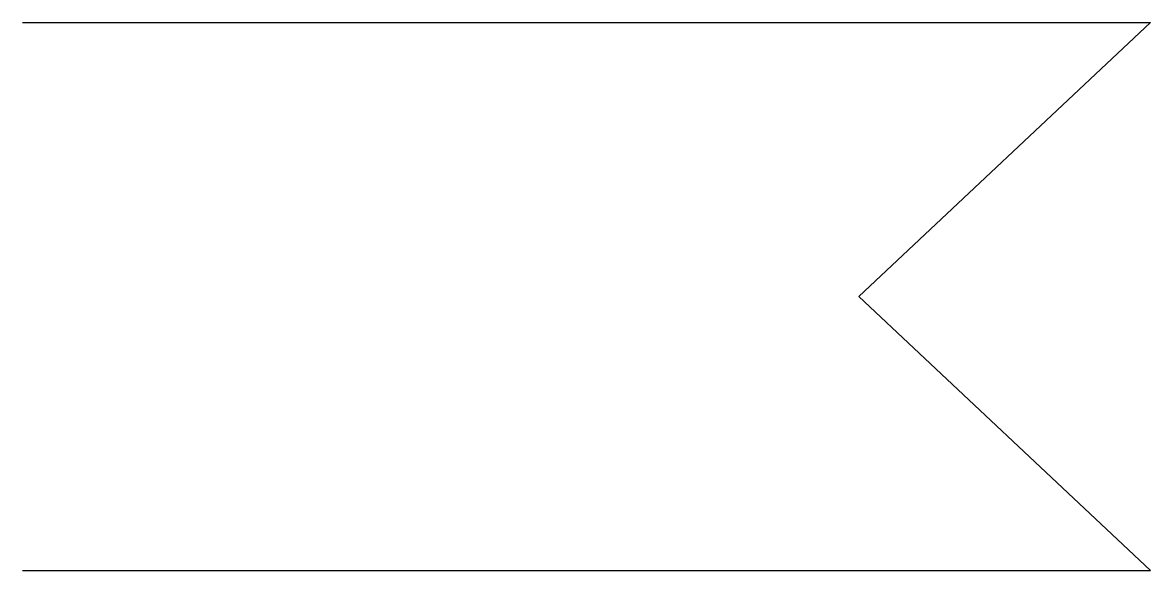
# Model space of a CAD drawing. Header units: millimetres. Extents: x 0 to 1, y 0 to 0.49.
import ezdxf

# ---------------------------------------------------------------- set-up
doc = ezdxf.new("R2010")
doc.units = ezdxf.units.MM

msp = doc.modelspace()

# ---------------------------------------------------------------- linework, layer by layer
for p, q in [((0, 0.486), (1, 0.486)), ((1, 0.486), (0.7415, 0.243)), ((0.7415, 0.243), (1, 0)), ((0, 0), (1, 0))]:
    msp.add_line(p, q)

doc.saveas('drawing.dxf')
